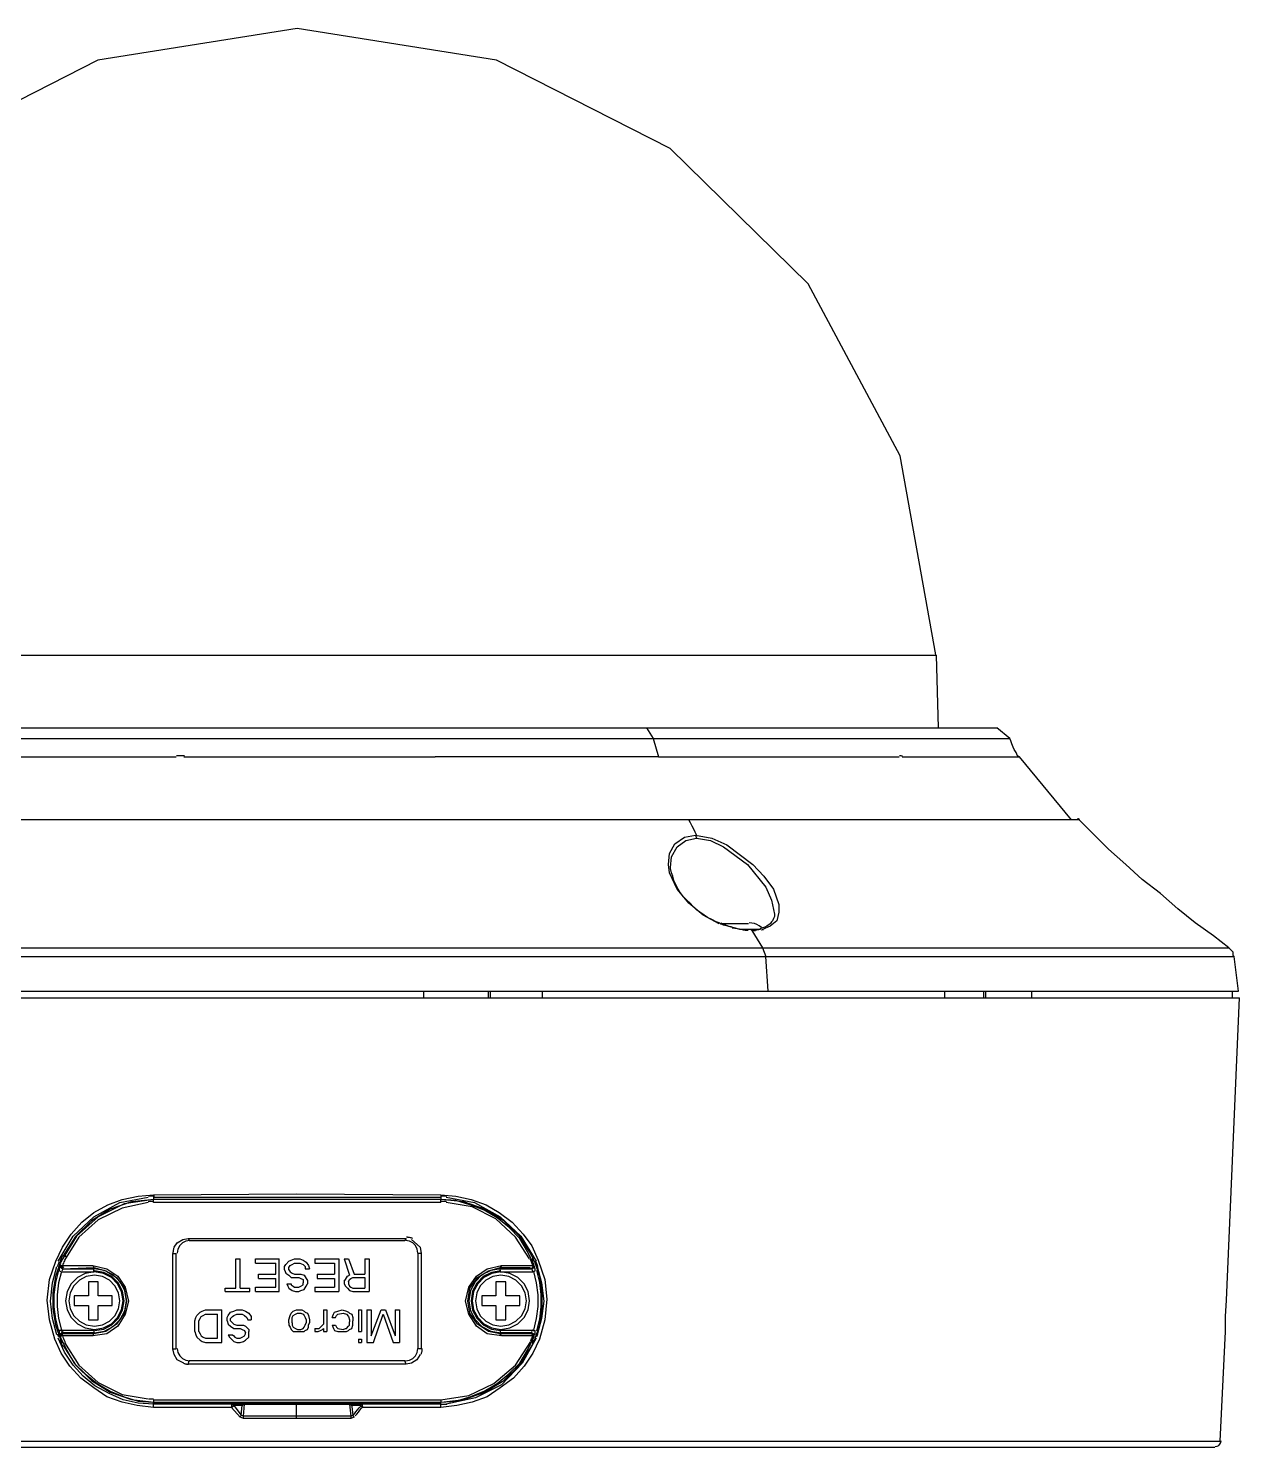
# Model space of a CAD drawing. Header units: millimetres. Extents: x -495897 to 1376592, y -28539 to 470976.
# Drawn here: x 527857 to 534007, y 195361 to 202565 of the extents above; entities that cross this region are included whole.
import ezdxf

# ---------------------------------------------------------------- set-up
doc = ezdxf.new("R2010")
doc.units = ezdxf.units.MM

msp = doc.modelspace()

# ---------------------------------------------------------------- linework, layer by layer
at = {"color": 0}
for p, q in [((525977.319, 199383.645), (532465.749, 199383.645)), ((532465.749, 199383.645), (532476.799, 199014.965)), ((525669.089, 199014.965), (532773.849, 199014.965)), ((530996.359, 199014.965), (531029.379, 198959.975)), ((532840.019, 198959.975), (532773.849, 199014.965)), ((526087.429, 198959.975), (531029.379, 198959.975)), ((526979.099, 198959.975), (528707.059, 198959.975)), ((528707.059, 198959.975), (529912.159, 198959.975)), ((529912.159, 198959.975), (532438.319, 198959.975)), ((531029.379, 198959.975), (531260.649, 198959.975)), ((531029.379, 198959.975), (531056.939, 198866.375)), ((531260.389, 198959.975), (532196.129, 198959.975)), ((532196.129, 198959.975), (532212.639, 198959.975)), ((532212.639, 198959.975), (532840.019, 198959.975)), ((532438.319, 198959.975), (532581.319, 198959.975)), ((532581.319, 198959.975), (532840.019, 198959.975)), ((532845.479, 198949.055), (532840.019, 198959.975)), ((532851.069, 198932.415), (532845.479, 198949.055)), ((532856.399, 198915.905), (532851.069, 198932.415)), ((532861.989, 198904.985), (532856.399, 198915.905)), ((532873.039, 198888.475), (532861.989, 198904.985)), ((527292.529, 198866.375), (528607.999, 198866.375)), ((528679.499, 198866.375), (528712.519, 198866.375)), ((528712.519, 198866.375), (529350.949, 198866.375)), ((529350.949, 198866.375), (529383.839, 198866.375)), ((529383.839, 198866.375), (529840.659, 198866.375)), ((529840.659, 198866.375), (529923.339, 198866.375)), ((531056.939, 198866.375), (529923.339, 198866.375)), ((531056.939, 198866.375), (529928.669, 198866.375)), ((531056.939, 198866.375), (531277.159, 198866.375)), ((531277.159, 198866.375), (531970.449, 198866.375)), ((531970.449, 198866.375), (531981.499, 198866.375)), ((531981.499, 198866.375), (531992.419, 198866.375)), ((531992.419, 198866.375), (532278.679, 198866.375)), ((532306.109, 198866.375), (532630.849, 198866.375)), ((532630.849, 198866.375), (532851.069, 198866.375)), ((532851.069, 198866.375), (532856.399, 198866.375)), ((532851.069, 198866.375), (532851.069, 198866.375)), ((532856.399, 198866.375), (532889.549, 198866.375)), ((532878.499, 198871.835), (532873.039, 198888.475)), ((532889.549, 198866.375), (532878.499, 198871.835)), ((532889.549, 198866.375), (532889.549, 198866.375)), ((533153.709, 198547.225), (532889.549, 198866.375)), ((533181.269, 198547.225), (525261.929, 198547.225)), ((533192.189, 198547.225), (525289.359, 198547.225)), ((531205.399, 198547.225), (531200.069, 198547.225)), ((533258.229, 198481.055), (533192.189, 198547.225)), ((531189.019, 198459.085), (531244.139, 198470.135)), ((531244.139, 198470.135), (531326.559, 198453.625)), ((531244.139, 198470.135), (531249.469, 198453.625)), ((533340.909, 198398.635), (533258.229, 198481.055)), ((531111.929, 198376.665), (531139.489, 198426.065)), ((531122.849, 198360.025), (531150.409, 198409.555)), ((531139.489, 198426.065), (531189.019, 198459.085)), ((531150.409, 198409.555), (531194.479, 198442.575)), ((531194.479, 198442.575), (531249.469, 198453.625)), ((531249.469, 198453.625), (531321.229, 198442.575)), ((531321.229, 198442.575), (531387.139, 198409.555)), ((531326.559, 198453.625), (531403.649, 198420.475)), ((531387.139, 198409.555), (531508.169, 198321.415)), ((531403.649, 198420.475), (531535.599, 198321.415)), ((533428.789, 198321.415), (533340.909, 198398.635)), ((531106.599, 198321.415), (531111.929, 198376.665)), ((531117.519, 198305.035), (531122.849, 198360.025)), ((531111.929, 198277.605), (531106.599, 198321.415)), ((531150.409, 198194.925), (531111.929, 198277.605)), ((531117.519, 198299.575), (531117.519, 198305.035)), ((531117.519, 198305.035), (531117.519, 198305.035)), ((531122.849, 198277.605), (531117.519, 198299.575)), ((531128.439, 198261.095), (531122.849, 198277.605)), ((531134.029, 198238.995), (531128.439, 198261.095)), ((531508.169, 198321.415), (531601.769, 198205.975)), ((531535.599, 198321.415), (531590.849, 198261.095)), ((531590.849, 198261.095), (531640.249, 198194.925)), ((533511.339, 198244.455), (533428.789, 198321.415)), ((531144.949, 198217.025), (531134.029, 198238.995)), ((531155.999, 198194.925), (531144.949, 198217.025)), ((531210.989, 198123.555), (531150.409, 198194.925)), ((531166.919, 198178.545), (531155.999, 198194.925)), ((531601.769, 198205.975), (531629.329, 198139.935)), ((531640.249, 198194.925), (531667.809, 198117.965)), ((533604.939, 198172.955), (533511.339, 198244.455)), ((531183.559, 198156.445), (531166.919, 198178.545)), ((531200.069, 198139.935), (531183.559, 198156.445)), ((531216.579, 198123.555), (531200.069, 198139.935)), ((531282.489, 198062.975), (531210.989, 198123.555)), ((531233.089, 198106.915), (531216.579, 198123.555)), ((531629.329, 198139.935), (531645.839, 198068.305)), ((531667.809, 198117.965), (531667.809, 198079.485)), ((533693.079, 198095.865), (533604.939, 198172.955)), ((531249.469, 198090.405), (531233.089, 198106.915)), ((531265.979, 198079.485), (531249.469, 198090.405)), ((531288.079, 198062.975), (531265.979, 198079.485)), ((531365.039, 198018.905), (531282.489, 198062.975)), ((531304.459, 198051.795), (531288.079, 198062.975)), ((531326.559, 198040.875), (531304.459, 198051.795)), ((531348.529, 198029.825), (531326.559, 198040.875)), ((531640.249, 198046.335), (531634.789, 198035.415)), ((531645.839, 198057.385), (531640.249, 198046.335)), ((531645.839, 198068.305), (531645.839, 198068.305)), ((531645.839, 198068.305), (531645.839, 198057.385)), ((531667.809, 198079.485), (531656.889, 198035.415)), ((533780.959, 198024.495), (533693.079, 198095.865)), ((531365.039, 198024.495), (531348.529, 198029.825)), ((531387.139, 198013.315), (531365.039, 198024.495)), ((531513.759, 198018.905), (531376.219, 198018.905)), ((531513.759, 198018.905), (531376.219, 198018.905)), ((531409.109, 198007.725), (531387.139, 198013.315)), ((531425.619, 198002.395), (531409.109, 198007.725)), ((531447.589, 197996.805), (531425.619, 198002.395)), ((531480.609, 197991.345), (531431.209, 197996.805)), ((531469.689, 197991.345), (531447.589, 197996.805)), ((531486.199, 197991.345), (531469.689, 197991.345)), ((531524.679, 197991.345), (531486.199, 197991.345)), ((531568.749, 197991.345), (531524.679, 197991.345)), ((531524.679, 197991.345), (531524.679, 197991.345)), ((531530.269, 197985.885), (531524.679, 197991.345)), ((531530.269, 197985.885), (531585.259, 197897.745)), ((531574.339, 197991.345), (531546.779, 197985.885)), ((531579.669, 197996.805), (531568.749, 197991.345)), ((531596.309, 198002.395), (531579.669, 197996.805)), ((531623.739, 198007.725), (531585.259, 197991.345)), ((531607.229, 198007.725), (531596.309, 198002.395)), ((531612.819, 198013.315), (531607.229, 198007.725)), ((531623.739, 198018.905), (531612.819, 198013.315)), ((531656.889, 198035.415), (531623.739, 198007.725)), ((531629.329, 198029.825), (531623.739, 198018.905)), ((531634.789, 198035.415), (531629.329, 198029.825)), ((533874.559, 197958.325), (533780.959, 198024.495)), ((524491.419, 197897.745), (533951.779, 197897.745)), ((531585.259, 197897.745), (531601.769, 197853.675)), ((533951.779, 197897.745), (533874.689, 197958.325)), ((533957.109, 197892.285), (533951.779, 197897.745)), ((525102.289, 197853.675), (533979.209, 197853.675)), ((531612.819, 197677.655), (531601.769, 197853.675)), ((533962.699, 197886.825), (533957.109, 197892.285)), ((533968.159, 197881.365), (533962.699, 197886.825)), ((533973.749, 197875.775), (533968.159, 197881.365)), ((533973.749, 197859.265), (533973.749, 197875.775)), ((533979.209, 197853.675), (533973.749, 197859.265)), ((534001.179, 197677.655), (533979.209, 197853.675)), ((524442.019, 197677.655), (534001.179, 197677.655)), ((529862.759, 197677.655), (529862.759, 197644.635)), ((530192.959, 197644.635), (530192.959, 197677.655)), ((530203.879, 197644.635), (530203.879, 197677.655)), ((530468.039, 197644.635), (530468.039, 197677.655)), ((532509.819, 197644.635), (532509.819, 197677.655)), ((532707.939, 197644.635), (532707.939, 197677.655)), ((532718.859, 197644.635), (532718.859, 197677.655)), ((532950.129, 197677.655), (532950.129, 197644.635)), ((533968.159, 197677.655), (533968.159, 197644.635)), ((524436.429, 197644.635), (534006.769, 197644.635)), ((533940.599, 196109.205), (534006.769, 197644.635)), ((528189.659, 196532.875), (528321.739, 196604.505)), ((528343.839, 196599.045), (528211.759, 196532.875)), ((528261.159, 196593.455), (528332.789, 196621.015)), ((528321.739, 196604.505), (528464.869, 196631.935)), ((528332.789, 196621.015), (528415.209, 196637.525)), ((528464.869, 196604.505), (528332.789, 196576.945)), ((528492.429, 196621.015), (528343.839, 196599.045)), ((528415.209, 196637.525), (528492.429, 196643.115)), ((528492.429, 196643.115), (529218.739, 196648.575)), ((528492.429, 196643.115), (528492.429, 196631.935)), ((528492.429, 196631.935), (528492.429, 196621.015)), ((528492.429, 196631.935), (529950.769, 196631.935)), ((529950.769, 196621.015), (528492.429, 196621.015)), ((529950.769, 196621.015), (528492.429, 196621.015)), ((528492.429, 196604.505), (528492.429, 196621.015)), ((529950.769, 196604.505), (528492.429, 196604.505)), ((529218.739, 196648.575), (529950.769, 196643.115)), ((529950.769, 196643.115), (530027.729, 196637.525)), ((529950.769, 196643.115), (529950.769, 196631.935)), ((529950.769, 196631.935), (529950.769, 196621.015)), ((530027.729, 196615.425), (529950.769, 196621.015)), ((529950.769, 196604.505), (529950.769, 196621.015)), ((529978.329, 196631.935), (530121.459, 196604.505)), ((530110.279, 196582.535), (529978.329, 196604.505)), ((530027.729, 196637.525), (530104.819, 196621.015)), ((530099.359, 196593.455), (530027.729, 196615.425)), ((530104.819, 196621.015), (530181.779, 196593.455)), ((530121.459, 196604.505), (530253.409, 196532.875)), ((528085.139, 196433.815), (528189.659, 196532.875)), ((528211.759, 196532.875), (528101.649, 196433.815)), ((528129.209, 196505.445), (528189.659, 196554.975)), ((528189.659, 196554.975), (528261.159, 196593.455)), ((528332.789, 196576.945), (528211.759, 196516.365)), ((530170.859, 196566.025), (530099.359, 196593.455)), ((530231.439, 196521.955), (530110.279, 196582.535)), ((530237.029, 196527.545), (530170.859, 196566.025)), ((530181.779, 196593.455), (530247.949, 196554.975)), ((530297.479, 196477.885), (530237.029, 196527.545)), ((530247.949, 196554.975), (530313.989, 196505.445)), ((530253.409, 196532.875), (530358.059, 196433.815)), ((528074.219, 196444.865), (528129.209, 196505.445)), ((528211.759, 196516.365), (528112.699, 196428.485)), ((530330.499, 196428.485), (530231.439, 196521.955)), ((530352.599, 196422.895), (530297.479, 196477.885)), ((530313.989, 196505.445), (530368.979, 196444.865)), ((528008.049, 196307.325), (528085.139, 196433.815)), ((528101.649, 196433.815), (528024.559, 196307.325)), ((528030.149, 196378.825), (528074.219, 196444.865)), ((528112.699, 196428.485), (528041.069, 196312.915)), ((528596.949, 196378.825), (528613.459, 196400.795)), ((528613.459, 196400.795), (528641.019, 196417.305)), ((528641.019, 196417.305), (528668.449, 196422.895)), ((528668.449, 196422.895), (529774.619, 196422.895)), ((528668.449, 196422.895), (528673.909, 196411.975)), ((528673.909, 196411.975), (529769.029, 196411.975)), ((529774.619, 196422.895), (529769.029, 196411.975)), ((529802.179, 196417.305), (529846.249, 196378.825)), ((530401.999, 196318.245), (530330.499, 196428.485)), ((530391.079, 196356.725), (530352.599, 196422.895)), ((530358.059, 196433.815), (530434.889, 196307.325)), ((530368.979, 196444.865), (530413.049, 196384.415)), ((530413.049, 196384.415), (530446.069, 196312.915)), ((527997.129, 196307.325), (528030.149, 196378.825)), ((528019.229, 196307.325), (528030.149, 196334.885)), ((528019.229, 196307.325), (528030.149, 196318.245)), ((528030.149, 196318.245), (528019.229, 196307.325)), ((528035.479, 196334.885), (528030.149, 196334.885)), ((528591.359, 195861.685), (528591.359, 196345.805)), ((528591.359, 196345.805), (528607.999, 196345.805)), ((528607.999, 195861.685), (528607.999, 196345.805)), ((528910.639, 196318.245), (528932.609, 196318.245)), ((528910.639, 196169.785), (528910.639, 196318.245)), ((528932.609, 196169.785), (528932.609, 196318.245)), ((529009.699, 196318.245), (529130.729, 196318.245)), ((529009.699, 196296.275), (529009.699, 196318.245)), ((529130.729, 196153.275), (529130.729, 196318.245)), ((529180.389, 196307.325), (529191.309, 196312.915)), ((529191.309, 196312.915), (529207.819, 196318.245)), ((529207.819, 196318.245), (529235.379, 196318.245)), ((529235.379, 196318.245), (529251.889, 196312.915)), ((529251.889, 196312.915), (529268.399, 196301.735)), ((529312.469, 196318.245), (529433.499, 196318.245)), ((529312.469, 196318.245), (529312.469, 196296.275)), ((529433.499, 196318.245), (529433.499, 196153.275)), ((529460.929, 196318.245), (529483.029, 196318.245)), ((529460.929, 196318.245), (529488.489, 196235.825)), ((529483.029, 196318.245), (529510.589, 196241.285)), ((529565.579, 196318.245), (529587.549, 196318.245)), ((529565.579, 196318.245), (529565.579, 196241.285)), ((529587.549, 196318.245), (529587.549, 196153.275)), ((529835.199, 196345.805), (529835.199, 195861.685)), ((529851.709, 196345.805), (529835.199, 196345.805)), ((529846.249, 196378.825), (529851.709, 196345.805)), ((529851.709, 196345.805), (529851.709, 195861.685)), ((530423.969, 196290.815), (530391.079, 196356.725)), ((530413.049, 196334.885), (530407.589, 196334.885)), ((530413.049, 196334.885), (530423.969, 196307.325)), ((530413.049, 196318.245), (530423.969, 196307.325)), ((530423.969, 196307.325), (530413.049, 196318.245)), ((530446.069, 196312.915), (530478.959, 196213.855)), ((527963.979, 196213.855), (527997.129, 196307.325)), ((527980.489, 196197.345), (528002.459, 196279.765)), ((528019.229, 196279.765), (528013.639, 196274.435)), ((528013.639, 196274.435), (528013.639, 196257.665)), ((528024.559, 196252.335), (528013.639, 196257.665)), ((528019.229, 196307.325), (528019.229, 196307.325)), ((528019.229, 196279.765), (528019.229, 196290.815)), ((528024.559, 196285.355), (528019.229, 196290.815)), ((528019.229, 196290.815), (528019.229, 196290.815)), ((528019.229, 196279.765), (528019.229, 196274.435)), ((528019.229, 196279.765), (528030.149, 196268.845)), ((528030.149, 196268.845), (528019.229, 196274.435)), ((528024.559, 196285.355), (528184.199, 196285.355)), ((528024.559, 196285.355), (528030.149, 196274.435)), ((528024.559, 196252.335), (528189.659, 196252.335)), ((528030.149, 196268.845), (528189.659, 196274.435)), ((528030.149, 196274.435), (528030.149, 196274.435)), ((528030.149, 196274.435), (528030.149, 196268.845)), ((528030.149, 196268.845), (528030.149, 196268.845)), ((528030.149, 196268.845), (528189.659, 196268.845)), ((528030.149, 196268.845), (528030.149, 196263.255)), ((528184.199, 196285.355), (528255.699, 196268.845)), ((528184.199, 196285.355), (528189.659, 196274.435)), ((528189.659, 196252.335), (528189.659, 196274.435)), ((528189.659, 196274.435), (528250.239, 196257.665)), ((528250.239, 196257.665), (528305.229, 196224.775)), ((528255.699, 196268.845), (528310.689, 196230.365)), ((529009.699, 196296.275), (529114.349, 196296.275)), ((529026.209, 196241.285), (529114.349, 196241.285)), ((529026.209, 196219.185), (529026.209, 196241.285)), ((529114.349, 196241.285), (529114.349, 196296.275)), ((529158.289, 196279.765), (529163.749, 196290.815)), ((529158.289, 196263.255), (529158.289, 196279.765)), ((529158.289, 196263.255), (529163.749, 196246.745)), ((529163.749, 196290.815), (529180.389, 196307.325)), ((529163.749, 196246.745), (529180.389, 196235.825)), ((529180.389, 196274.435), (529185.719, 196285.355)), ((529180.389, 196263.255), (529180.389, 196274.435)), ((529180.389, 196263.255), (529185.719, 196252.335)), ((529180.389, 196235.825), (529191.309, 196224.775)), ((529185.719, 196285.355), (529196.899, 196290.815)), ((529185.719, 196252.335), (529196.899, 196246.745)), ((529196.639, 196290.815), (529207.819, 196296.275)), ((529196.639, 196246.745), (529207.819, 196241.285)), ((529207.819, 196296.275), (529235.379, 196296.275)), ((529207.819, 196241.285), (529229.789, 196241.285)), ((529229.789, 196241.285), (529240.709, 196241.285)), ((529235.379, 196296.275), (529251.889, 196290.815)), ((529240.709, 196241.285), (529257.479, 196235.825)), ((529251.889, 196290.815), (529262.809, 196279.765)), ((529257.479, 196235.825), (529268.399, 196219.185)), ((529262.809, 196279.765), (529262.809, 196268.845)), ((529262.809, 196268.845), (529284.779, 196268.845)), ((529268.399, 196301.735), (529279.319, 196285.355)), ((529279.319, 196285.355), (529284.779, 196268.845)), ((529312.469, 196296.275), (529411.529, 196296.275)), ((529323.389, 196241.285), (529411.529, 196241.285)), ((529323.389, 196241.285), (529323.389, 196219.185)), ((529411.529, 196296.275), (529411.529, 196241.285)), ((529477.439, 196230.365), (529488.489, 196235.825)), ((529510.589, 196241.285), (529565.579, 196241.285)), ((530132.379, 196230.365), (530187.369, 196268.845)), ((530137.969, 196224.775), (530192.959, 196257.665)), ((530187.369, 196268.845), (530258.999, 196285.355)), ((530192.959, 196257.665), (530253.409, 196274.435)), ((530258.999, 196285.355), (530253.409, 196274.435)), ((530253.409, 196252.335), (530253.409, 196274.435)), ((530253.409, 196274.435), (530401.999, 196274.435)), ((530253.409, 196268.845), (530413.049, 196268.845)), ((530253.409, 196252.335), (530418.639, 196252.335)), ((530258.999, 196285.355), (530418.639, 196285.355)), ((530401.999, 196274.435), (530413.049, 196268.845)), ((530413.049, 196268.845), (530423.969, 196279.765)), ((530413.049, 196268.845), (530418.639, 196279.765)), ((530413.049, 196268.845), (530423.969, 196274.435)), ((530413.049, 196268.845), (530413.049, 196268.845)), ((530413.049, 196268.845), (530413.049, 196268.845)), ((530418.639, 196257.665), (530413.049, 196268.845)), ((530418.639, 196285.355), (530423.969, 196290.815)), ((530418.639, 196252.335), (530429.559, 196257.665)), ((530423.969, 196307.325), (530423.969, 196307.325)), ((530423.969, 196279.765), (530423.969, 196290.815)), ((530423.969, 196290.815), (530423.969, 196290.815)), ((530423.969, 196279.765), (530423.969, 196279.765)), ((530429.559, 196268.845), (530423.969, 196279.765)), ((530423.969, 196274.435), (530423.969, 196279.765)), ((530429.559, 196263.255), (530429.559, 196268.845)), ((530429.559, 196257.665), (530429.559, 196263.255)), ((530429.559, 196257.665), (530429.559, 196257.665)), ((530440.479, 196279.765), (530462.579, 196197.345)), ((527953.059, 196109.205), (527963.979, 196213.855)), ((527969.569, 196103.615), (527980.489, 196197.345)), ((528211.759, 196202.675), (528162.099, 196202.675)), ((528162.099, 196202.675), (528162.099, 196131.175)), ((528211.759, 196131.175), (528211.759, 196202.675)), ((528305.229, 196224.775), (528343.839, 196169.785)), ((528310.689, 196230.365), (528349.299, 196175.245)), ((528343.839, 196169.785), (528354.889, 196103.615)), ((528349.299, 196175.245), (528365.809, 196103.615)), ((528855.649, 196169.785), (528910.639, 196169.785)), ((528855.649, 196153.275), (528855.649, 196169.785)), ((528932.609, 196169.785), (528982.269, 196169.785)), ((528982.269, 196153.275), (528982.269, 196169.785)), ((529009.699, 196175.245), (529114.349, 196175.245)), ((529009.699, 196153.275), (529009.699, 196175.245)), ((529026.209, 196219.185), (529114.349, 196219.185)), ((529114.349, 196175.245), (529114.349, 196219.185)), ((529169.339, 196191.755), (529191.309, 196191.755)), ((529169.339, 196191.755), (529174.799, 196180.705)), ((529174.799, 196180.705), (529180.389, 196169.785)), ((529180.389, 196169.785), (529196.639, 196158.605)), ((529191.309, 196224.775), (529207.819, 196224.775)), ((529191.309, 196191.755), (529191.309, 196186.295)), ((529191.309, 196186.295), (529202.229, 196180.705)), ((529202.229, 196180.705), (529207.819, 196175.245)), ((529207.819, 196224.775), (529229.789, 196224.775)), ((529207.819, 196175.245), (529229.789, 196175.245)), ((529229.789, 196224.775), (529240.709, 196219.185)), ((529229.789, 196175.245), (529240.709, 196180.705)), ((529240.709, 196219.185), (529251.889, 196213.855)), ((529240.709, 196180.705), (529251.889, 196186.295)), ((529240.709, 196158.605), (529257.479, 196164.195)), ((529251.889, 196213.855), (529251.889, 196202.675)), ((529251.889, 196202.675), (529251.889, 196197.345)), ((529251.889, 196186.295), (529251.889, 196197.345)), ((529257.479, 196164.195), (529268.399, 196180.705)), ((529268.399, 196219.185), (529273.859, 196208.265)), ((529268.399, 196180.705), (529273.859, 196191.755)), ((529273.859, 196208.265), (529273.859, 196191.755)), ((529312.469, 196175.245), (529411.529, 196175.245)), ((529312.469, 196175.245), (529312.469, 196153.275)), ((529323.389, 196219.185), (529411.529, 196219.185)), ((529411.529, 196219.185), (529411.529, 196175.245)), ((529460.929, 196208.265), (529466.519, 196213.855)), ((529460.929, 196208.265), (529460.929, 196191.755)), ((529460.929, 196191.755), (529466.519, 196180.705)), ((529466.519, 196213.855), (529477.439, 196230.365)), ((529466.519, 196180.705), (529477.439, 196169.785)), ((529477.439, 196169.785), (529488.489, 196158.605)), ((529483.029, 196202.675), (529488.489, 196213.855)), ((529483.029, 196202.675), (529483.029, 196191.755)), ((529483.029, 196191.755), (529488.489, 196180.705)), ((529488.489, 196213.855), (529493.949, 196219.185)), ((529488.489, 196180.705), (529493.949, 196175.245)), ((529493.949, 196219.185), (529504.999, 196224.775)), ((529493.949, 196175.245), (529504.999, 196169.785)), ((529504.999, 196224.775), (529565.579, 196224.775)), ((529504.999, 196169.785), (529565.579, 196169.785)), ((529565.579, 196224.775), (529565.579, 196169.785)), ((530077.389, 196103.615), (530093.899, 196175.245)), ((530088.309, 196103.615), (530099.359, 196169.785)), ((530093.899, 196175.245), (530132.379, 196230.365)), ((530099.359, 196169.785), (530137.969, 196224.775)), ((530281.099, 196202.675), (530231.439, 196202.675)), ((530231.439, 196202.675), (530231.439, 196131.175)), ((530281.099, 196131.175), (530281.099, 196202.675)), ((530462.579, 196197.345), (530473.629, 196103.615)), ((530478.959, 196213.855), (530490.139, 196114.795)), ((527963.979, 196010.145), (527953.059, 196109.205)), ((527980.489, 196015.735), (527969.569, 196103.615)), ((528162.099, 196131.175), (528090.599, 196131.175)), ((528090.599, 196131.175), (528090.599, 196081.645)), ((528283.259, 196131.175), (528211.759, 196131.175)), ((528283.259, 196081.645), (528283.259, 196131.175)), ((528354.889, 196103.615), (528343.839, 196043.165)), ((528365.809, 196103.615), (528349.299, 196037.705)), ((528855.649, 196153.275), (528982.269, 196153.275)), ((529009.699, 196153.275), (529130.729, 196153.275)), ((529196.639, 196158.605), (529213.409, 196153.275)), ((529213.409, 196153.275), (529229.789, 196153.275)), ((529229.789, 196153.275), (529240.709, 196158.605)), ((529312.469, 196153.275), (529433.499, 196153.275)), ((529488.489, 196158.605), (529504.999, 196153.275)), ((529504.999, 196153.275), (529587.549, 196153.275)), ((530093.899, 196037.705), (530077.389, 196103.615)), ((530099.359, 196043.165), (530088.309, 196103.615)), ((530159.809, 196131.175), (530159.809, 196081.645)), ((530231.439, 196131.175), (530159.939, 196131.175)), ((530352.599, 196131.175), (530281.099, 196131.175)), ((530352.599, 196081.645), (530352.599, 196131.175)), ((530473.629, 196103.615), (530462.579, 196015.735)), ((530490.139, 196114.795), (530478.959, 196010.145)), ((533935.269, 196026.655), (533940.599, 196109.205)), ((533940.599, 196109.205), (533940.599, 196109.205)), ((528090.599, 196081.645), (528162.099, 196081.645)), ((528162.099, 196081.645), (528162.099, 196010.145)), ((528211.759, 196081.645), (528283.259, 196081.645)), ((528211.759, 196010.145), (528211.759, 196081.645)), ((528343.839, 196043.165), (528305.229, 195988.045)), ((528349.299, 196037.705), (528310.689, 195977.125)), ((528701.599, 196004.555), (528707.059, 196021.065)), ((528707.059, 196021.065), (528712.519, 196032.115)), ((528712.519, 196032.115), (528728.899, 196048.625)), ((528728.899, 196048.625), (528740.079, 196054.215)), ((528728.899, 196015.735), (528734.489, 196026.655)), ((528734.489, 196026.655), (528745.539, 196032.115)), ((528740.079, 196054.215), (528756.589, 196059.805)), ((528745.539, 196032.115), (528756.589, 196037.705)), ((528756.589, 196059.805), (528839.139, 196059.805)), ((528756.589, 196037.705), (528817.039, 196037.705)), ((528817.039, 195916.675), (528817.039, 196037.705)), ((528839.139, 195894.575), (528839.139, 196059.805)), ((528866.569, 196021.065), (528872.029, 196032.115)), ((528866.569, 196004.555), (528866.569, 196021.065)), ((528872.029, 196032.115), (528883.209, 196048.625)), ((528883.209, 196048.625), (528899.719, 196054.215)), ((528883.209, 196015.735), (528894.129, 196026.655)), ((528894.129, 196026.655), (528899.719, 196032.115)), ((528899.719, 196054.215), (528916.099, 196059.805)), ((528899.719, 196032.115), (528916.099, 196037.705)), ((528916.099, 196059.805), (528943.529, 196059.805)), ((528916.099, 196037.705), (528943.529, 196037.705)), ((528943.529, 196059.805), (528960.169, 196054.215)), ((528943.529, 196037.705), (528954.709, 196032.115)), ((528954.709, 196032.115), (528965.629, 196021.065)), ((528960.169, 196054.215), (528976.679, 196043.165)), ((528965.629, 196021.065), (528971.089, 196010.145)), ((528976.679, 196043.165), (528987.599, 196026.655)), ((528987.599, 196026.655), (528987.599, 196010.145)), ((529180.389, 196010.145), (529185.719, 196032.115)), ((529185.719, 196032.115), (529191.309, 196043.165)), ((529191.309, 196043.165), (529196.639, 196048.625)), ((529196.639, 196048.625), (529202.229, 196054.215)), ((529196.639, 196021.065), (529202.229, 196032.115)), ((529196.639, 196010.145), (529196.639, 196021.065)), ((529202.229, 196054.215), (529218.739, 196059.805)), ((529202.229, 196032.115), (529213.409, 196037.705)), ((529213.409, 196037.705), (529224.329, 196043.165)), ((529218.739, 196059.805), (529246.299, 196059.805)), ((529224.329, 196043.165), (529240.709, 196043.165)), ((529240.709, 196043.165), (529251.889, 196037.705)), ((529246.299, 196059.805), (529257.479, 196054.215)), ((529251.889, 196037.705), (529257.479, 196032.115)), ((529257.479, 196054.215), (529262.809, 196048.625)), ((529257.479, 196032.115), (529262.809, 196021.065)), ((529262.809, 196048.625), (529273.859, 196043.165)), ((529262.809, 196021.065), (529268.399, 196010.145)), ((529273.859, 196043.165), (529279.319, 196032.115)), ((529279.319, 196032.115), (529284.779, 196010.145)), ((529356.279, 196059.805), (529372.919, 196059.805)), ((529356.279, 196059.805), (529356.279, 195988.045)), ((529372.919, 196059.805), (529372.919, 195949.565)), ((529400.349, 196021.065), (529405.939, 196037.705)), ((529400.349, 196021.065), (529416.859, 196021.065)), ((529405.939, 196037.705), (529411.529, 196048.625)), ((529411.529, 196048.625), (529427.909, 196054.215)), ((529416.859, 196021.065), (529422.449, 196032.115)), ((529422.449, 196032.115), (529427.909, 196037.705)), ((529427.909, 196054.215), (529450.009, 196059.805)), ((529427.909, 196037.705), (529455.599, 196043.165)), ((529450.009, 196059.805), (529471.849, 196054.215)), ((529455.599, 196043.165), (529471.849, 196037.705)), ((529471.849, 196054.215), (529483.029, 196048.625)), ((529471.849, 196037.705), (529483.029, 196026.655)), ((529483.029, 196048.625), (529488.489, 196043.165)), ((529483.029, 196026.655), (529488.489, 196010.145)), ((529488.489, 196043.165), (529499.409, 196037.705)), ((529499.409, 196037.705), (529504.999, 196021.065)), ((529504.999, 196021.065), (529504.999, 196004.555)), ((529532.559, 196059.805), (529549.069, 196059.805)), ((529532.559, 196059.805), (529532.559, 195949.565)), ((529549.069, 196059.805), (529549.069, 195949.565)), ((529576.499, 196059.805), (529598.469, 196059.805)), ((529576.499, 196059.805), (529576.499, 195894.575)), ((529598.469, 196059.805), (529598.469, 195927.595)), ((529598.469, 195927.595), (529648.129, 196059.805)), ((529609.389, 195894.575), (529659.049, 196037.705)), ((529648.129, 196059.805), (529670.229, 196059.805)), ((529659.049, 196037.705), (529708.709, 195894.575)), ((529670.229, 196059.805), (529719.629, 195927.595)), ((529719.629, 196059.805), (529741.599, 196059.805)), ((529719.629, 196059.805), (529719.629, 195927.595)), ((529741.599, 196059.805), (529741.599, 195894.575)), ((530132.379, 195977.125), (530093.899, 196037.705)), ((530137.969, 195988.045), (530099.359, 196043.165)), ((530159.809, 196081.645), (530231.439, 196081.645)), ((530231.439, 196081.645), (530231.439, 196010.145)), ((530281.099, 196081.645), (530352.599, 196081.645)), ((530281.099, 196010.145), (530281.099, 196081.645)), ((533935.269, 195949.565), (533935.269, 196026.655)), ((527991.539, 195911.085), (527963.979, 196010.145)), ((528002.459, 195933.055), (527980.489, 196015.735)), ((528013.639, 195955.155), (528013.639, 195943.975)), ((528024.559, 195955.155), (528013.639, 195955.155)), ((528189.659, 195955.155), (528024.559, 195955.155)), ((528024.559, 195949.565), (528030.149, 195943.975)), ((528162.099, 196010.145), (528211.759, 196010.145)), ((528189.659, 195955.155), (528189.659, 195938.645)), ((528250.239, 195949.565), (528189.659, 195938.645)), ((528305.229, 195988.045), (528250.239, 195949.565)), ((528310.689, 195977.125), (528255.699, 195938.645)), ((528701.599, 195949.565), (528701.599, 196004.555)), ((528701.599, 195949.565), (528707.059, 195933.055)), ((528723.569, 196004.555), (528728.899, 196015.735)), ((528723.569, 195949.565), (528723.569, 196004.555)), ((528723.569, 195949.565), (528728.899, 195938.645)), ((528866.569, 196004.555), (528872.029, 195988.045)), ((528872.029, 195988.045), (528883.209, 195977.125)), ((528883.209, 196004.555), (528883.209, 196015.735)), ((528883.209, 196004.555), (528894.129, 195993.635)), ((528883.209, 195977.125), (528899.719, 195966.075)), ((528894.129, 195993.635), (528899.719, 195988.045)), ((528899.719, 195988.045), (528916.099, 195982.585)), ((528899.719, 195966.075), (528916.099, 195966.075)), ((528916.099, 195982.585), (528932.609, 195982.585)), ((528916.099, 195966.075), (528932.609, 195966.075)), ((528932.609, 195982.585), (528949.119, 195982.585)), ((528932.609, 195966.075), (528943.529, 195960.745)), ((528943.529, 195960.745), (528954.709, 195955.155)), ((528949.119, 195982.585), (528960.169, 195977.125)), ((528954.709, 195955.155), (528960.169, 195943.975)), ((528960.169, 195977.125), (528976.679, 195960.745)), ((528971.089, 196010.145), (528987.599, 196010.145)), ((528976.679, 195960.745), (528976.679, 195949.565)), ((528976.679, 195933.055), (528976.679, 195949.565)), ((529180.389, 195993.635), (529180.389, 196010.145)), ((529180.389, 195993.635), (529180.389, 195982.585)), ((529180.389, 195982.585), (529185.719, 195971.665)), ((529185.719, 195971.665), (529191.309, 195960.745)), ((529191.309, 195960.745), (529196.639, 195955.155)), ((529196.639, 195993.635), (529196.639, 196010.145)), ((529196.639, 195993.635), (529196.639, 195982.585)), ((529196.639, 195982.585), (529202.229, 195971.665)), ((529196.639, 195955.155), (529202.229, 195949.565)), ((529202.229, 195971.665), (529213.409, 195966.075)), ((529202.229, 195949.565), (529218.739, 195949.565)), ((529213.409, 195966.075), (529224.329, 195960.745)), ((529218.739, 195949.565), (529246.299, 195949.565)), ((529224.329, 195960.745), (529240.709, 195960.745)), ((529240.709, 195960.745), (529251.889, 195966.075)), ((529246.299, 195949.565), (529257.479, 195949.565)), ((529251.889, 195966.075), (529257.479, 195971.665)), ((529257.479, 195971.665), (529262.809, 195982.585)), ((529257.479, 195949.565), (529262.809, 195955.155)), ((529262.809, 195982.585), (529268.399, 195993.635)), ((529262.809, 195955.155), (529273.859, 195960.745)), ((529268.399, 196010.145), (529268.399, 195993.635)), ((529273.859, 195960.745), (529279.319, 195971.665)), ((529279.319, 195982.585), (529284.779, 195993.635)), ((529279.319, 195971.665), (529279.319, 195982.585)), ((529284.779, 196010.145), (529284.779, 195993.635)), ((529312.469, 195966.075), (529334.309, 195966.075)), ((529312.469, 195966.075), (529312.469, 195949.565)), ((529312.469, 195949.565), (529328.849, 195949.565)), ((529328.849, 195949.565), (529339.899, 195955.155)), ((529334.309, 195966.075), (529345.359, 195977.125)), ((529339.899, 195955.155), (529350.949, 195960.745)), ((529345.359, 195977.125), (529356.279, 195988.045)), ((529350.949, 195960.745), (529356.279, 195966.075)), ((529356.279, 195966.075), (529356.279, 195949.565)), ((529356.279, 195949.565), (529372.919, 195949.565)), ((529400.349, 195982.585), (529416.859, 195982.585)), ((529400.349, 195982.585), (529405.939, 195966.075)), ((529405.939, 195966.075), (529411.529, 195955.155)), ((529411.529, 195955.155), (529427.909, 195949.565)), ((529416.859, 195982.585), (529422.449, 195971.665)), ((529422.449, 195971.665), (529427.909, 195966.075)), ((529427.909, 195966.075), (529455.599, 195960.745)), ((529427.909, 195949.565), (529450.009, 195949.565)), ((529450.009, 195949.565), (529471.849, 195949.565)), ((529455.599, 195960.745), (529466.519, 195966.075)), ((529466.519, 195966.075), (529471.849, 195966.075)), ((529471.849, 195966.075), (529483.029, 195977.125)), ((529471.849, 195949.565), (529483.029, 195955.155)), ((529483.029, 195977.125), (529488.489, 195982.585)), ((529483.029, 195955.155), (529488.489, 195960.745)), ((529488.489, 196010.145), (529488.489, 195999.225)), ((529488.489, 195982.585), (529488.489, 195999.225)), ((529488.489, 195960.745), (529499.409, 195966.075)), ((529499.409, 195966.075), (529504.999, 195982.585)), ((529504.999, 195982.585), (529504.999, 196004.555)), ((529532.559, 195949.565), (529549.069, 195949.565)), ((530187.369, 195938.645), (530132.379, 195977.125)), ((530192.959, 195949.565), (530137.969, 195988.045)), ((530253.409, 195938.645), (530192.959, 195949.565)), ((530231.439, 196010.145), (530281.099, 196010.145)), ((530418.639, 195955.155), (530253.409, 195955.155)), ((530253.409, 195955.155), (530253.409, 195938.645)), ((530413.049, 195943.975), (530413.049, 195949.565)), ((530418.639, 195955.155), (530429.559, 195955.155)), ((530429.559, 195938.645), (530429.559, 195955.155)), ((530462.579, 196015.735), (530440.479, 195933.055)), ((530478.959, 196010.145), (530451.659, 195911.085)), ((533907.709, 195393.685), (533935.269, 195949.565)), ((528024.559, 195839.585), (527991.539, 195911.085)), ((528041.069, 195844.915), (528008.049, 195916.675)), ((528013.639, 195943.975), (528019.229, 195933.055)), ((528030.149, 195943.975), (528019.229, 195938.645)), ((528019.229, 195938.645), (528019.229, 195933.055)), ((528030.149, 195938.645), (528019.229, 195933.055)), ((528019.229, 195933.055), (528019.229, 195933.055)), ((528019.229, 195933.055), (528019.229, 195922.135)), ((528024.559, 195927.595), (528019.229, 195922.135)), ((528019.229, 195922.135), (528052.119, 195856.095)), ((528019.229, 195922.135), (528019.229, 195922.135)), ((528019.229, 195905.495), (528019.229, 195905.495)), ((528030.149, 195894.575), (528019.229, 195905.495)), ((528019.229, 195905.495), (528030.149, 195894.575)), ((528030.149, 195878.065), (528019.229, 195905.495)), ((528030.149, 195938.645), (528024.559, 195927.595)), ((528184.199, 195927.595), (528024.559, 195927.595)), ((528030.149, 195943.975), (528030.149, 195943.975)), ((528189.659, 195943.975), (528030.149, 195943.975)), ((528030.149, 195938.645), (528030.149, 195938.645)), ((528041.069, 195938.645), (528030.149, 195938.645)), ((528030.149, 195878.065), (528035.479, 195878.065)), ((528189.659, 195938.645), (528041.069, 195938.645)), ((528041.069, 195894.575), (528112.699, 195779.005)), ((528255.699, 195938.645), (528184.199, 195927.595)), ((528184.199, 195927.595), (528189.659, 195938.645)), ((528707.059, 195933.055), (528712.519, 195922.135)), ((528712.519, 195922.135), (528728.899, 195905.495)), ((528728.899, 195938.645), (528734.489, 195927.595)), ((528728.899, 195905.495), (528740.079, 195900.165)), ((528734.489, 195927.595), (528745.539, 195922.135)), ((528740.079, 195900.165), (528756.589, 195894.575)), ((528745.539, 195922.135), (528756.589, 195916.675)), ((528756.589, 195916.675), (528817.039, 195916.675)), ((528756.589, 195894.575), (528839.139, 195894.575)), ((528872.029, 195933.055), (528894.129, 195933.055)), ((528872.029, 195933.055), (528877.619, 195922.135)), ((528877.619, 195922.135), (528888.539, 195911.085)), ((528888.539, 195911.085), (528899.719, 195900.165)), ((528894.129, 195933.055), (528899.719, 195927.595)), ((528899.719, 195927.595), (528905.179, 195922.135)), ((528899.719, 195900.165), (528916.099, 195894.575)), ((528905.179, 195922.135), (528916.099, 195916.675)), ((528916.099, 195916.675), (528932.609, 195916.675)), ((528916.099, 195894.575), (528932.609, 195894.575)), ((528932.609, 195916.675), (528943.529, 195922.135)), ((528932.609, 195894.575), (528949.119, 195900.165)), ((528943.529, 195922.135), (528954.709, 195927.595)), ((528949.119, 195900.165), (528960.169, 195905.495)), ((528954.709, 195927.595), (528960.169, 195938.645)), ((528960.169, 195938.645), (528960.169, 195943.975)), ((528960.169, 195905.495), (528976.679, 195922.135)), ((528976.679, 195922.135), (528976.679, 195933.055)), ((529532.559, 195911.085), (529549.069, 195911.085)), ((529532.559, 195911.085), (529532.559, 195894.575)), ((529532.559, 195894.575), (529549.069, 195894.575)), ((529549.069, 195911.085), (529549.069, 195894.575)), ((529576.499, 195894.575), (529609.649, 195894.575)), ((529708.709, 195894.575), (529741.599, 195894.575)), ((530258.999, 195927.595), (530187.369, 195938.645)), ((530413.049, 195943.975), (530253.409, 195943.975)), ((530413.049, 195938.645), (530253.409, 195938.645)), ((530258.999, 195927.595), (530253.409, 195938.645)), ((530418.639, 195927.595), (530258.999, 195927.595)), ((530330.499, 195779.005), (530407.589, 195900.165)), ((530434.889, 195916.675), (530363.519, 195789.925)), ((530391.079, 195856.095), (530423.969, 195922.135)), ((530407.589, 195878.065), (530413.049, 195878.065)), ((530413.049, 195943.975), (530413.049, 195943.975)), ((530413.049, 195943.975), (530423.969, 195938.645)), ((530413.049, 195938.645), (530423.969, 195933.055)), ((530418.639, 195927.595), (530413.049, 195938.645)), ((530413.049, 195938.645), (530413.049, 195938.645)), ((530423.969, 195905.495), (530413.049, 195878.065)), ((530423.969, 195905.495), (530413.049, 195894.575)), ((530413.049, 195894.575), (530423.969, 195905.495)), ((530418.639, 195927.595), (530423.969, 195922.135)), ((530451.659, 195911.085), (530418.639, 195839.585)), ((530423.969, 195933.055), (530423.969, 195938.645)), ((530423.969, 195933.055), (530429.559, 195938.645)), ((530423.969, 195933.055), (530423.969, 195922.135)), ((530423.969, 195922.135), (530423.969, 195922.135)), ((530423.969, 195905.495), (530423.969, 195905.495)), ((528068.629, 195773.545), (528024.559, 195839.585)), ((528085.139, 195779.005), (528041.069, 195844.915)), ((528052.119, 195856.095), (528090.599, 195789.925)), ((528596.949, 195833.995), (528591.359, 195861.685)), ((528591.359, 195861.685), (528607.999, 195861.685)), ((528613.459, 195806.435), (528596.949, 195833.995)), ((528646.349, 195789.925), (528613.459, 195806.435)), ((529829.609, 195806.435), (529802.179, 195789.925)), ((529846.249, 195833.995), (529829.609, 195806.435)), ((529851.709, 195861.685), (529835.199, 195861.685)), ((530352.599, 195789.925), (530391.079, 195856.095)), ((530418.639, 195839.585), (530374.569, 195773.545)), ((528123.619, 195712.965), (528068.629, 195773.545)), ((528134.669, 195724.015), (528085.139, 195779.005)), ((528090.599, 195789.925), (528145.589, 195734.935)), ((528112.699, 195779.005), (528211.759, 195690.865)), ((528145.589, 195734.935), (528206.169, 195685.535)), ((528668.449, 195784.595), (528673.909, 195801.105)), ((529774.619, 195784.595), (528668.449, 195784.595)), ((529769.029, 195801.105), (528673.909, 195801.105)), ((529774.619, 195784.595), (529769.029, 195801.105)), ((529802.179, 195789.925), (529774.619, 195784.595)), ((530220.519, 195685.535), (530330.499, 195779.005)), ((530237.029, 195685.535), (530297.349, 195734.935)), ((530363.519, 195789.925), (530258.999, 195679.945)), ((530297.349, 195734.935), (530352.599, 195789.925)), ((530374.569, 195773.545), (530319.449, 195712.965)), ((528189.659, 195663.435), (528123.619, 195712.965)), ((528195.249, 195674.355), (528134.669, 195724.015)), ((528255.699, 195619.365), (528189.659, 195663.435)), ((528266.749, 195635.875), (528195.249, 195674.355)), ((528206.169, 195685.535), (528272.339, 195647.055)), ((528211.759, 195690.865), (528332.789, 195630.415)), ((530093.899, 195624.955), (530220.519, 195685.535)), ((530258.999, 195679.945), (530126.789, 195613.905)), ((530170.859, 195647.055), (530237.029, 195685.535)), ((530253.409, 195663.435), (530187.369, 195619.365)), ((530319.449, 195712.965), (530253.409, 195663.435)), ((528332.789, 195591.805), (528255.699, 195619.365)), ((528338.249, 195602.985), (528266.749, 195635.875)), ((528272.339, 195647.055), (528343.839, 195619.365)), ((528332.789, 195630.415), (528464.869, 195608.315)), ((528409.879, 195575.295), (528332.789, 195591.805)), ((528415.209, 195586.475), (528338.249, 195602.985)), ((528343.839, 195619.365), (528415.209, 195597.395)), ((528415.209, 195597.395), (528492.429, 195591.805)), ((528492.429, 195602.985), (529950.769, 195602.985)), ((528492.429, 195602.985), (528492.429, 195591.805)), ((528492.429, 195580.885), (528492.429, 195591.805)), ((528492.429, 195591.805), (528960.169, 195591.805)), ((528960.169, 195591.805), (529483.029, 195591.805)), ((529483.029, 195591.805), (529950.769, 195591.805)), ((529950.769, 195602.985), (530093.899, 195624.955)), ((529950.769, 195602.985), (529950.769, 195591.805)), ((529950.769, 195591.805), (530027.729, 195597.395)), ((529950.769, 195580.885), (529950.769, 195591.805)), ((530126.789, 195613.905), (529978.329, 195580.885)), ((530027.729, 195597.395), (530099.359, 195619.365)), ((530110.279, 195591.805), (530033.319, 195575.295)), ((530099.359, 195619.365), (530170.859, 195647.055)), ((530187.369, 195619.365), (530110.279, 195591.805)), ((528492.429, 195564.375), (528409.879, 195575.295)), ((528492.429, 195580.885), (528415.209, 195586.475)), ((529950.769, 195586.475), (528492.429, 195586.475)), ((528938.199, 195580.885), (528492.429, 195580.885)), ((528492.429, 195564.375), (528492.429, 195580.885)), ((528888.539, 195564.375), (528492.429, 195564.375)), ((528899.719, 195575.295), (528888.539, 195580.885)), ((528888.539, 195580.885), (528888.539, 195564.375)), ((528888.539, 195564.375), (528899.719, 195575.295)), ((528888.539, 195564.375), (528932.609, 195514.845)), ((528899.719, 195575.295), (528938.199, 195525.895)), ((528932.609, 195575.295), (528899.719, 195575.295)), ((528943.529, 195575.295), (528932.609, 195575.295)), ((528938.199, 195525.895), (528932.609, 195514.845)), ((528938.199, 195580.885), (528954.709, 195580.885)), ((528938.199, 195580.885), (528943.529, 195575.295)), ((528938.199, 195525.895), (528943.529, 195575.295)), ((528949.119, 195520.305), (528938.199, 195525.895)), ((528943.529, 195575.295), (528954.709, 195580.885)), ((528949.119, 195520.305), (528954.709, 195580.885)), ((529218.739, 195520.305), (528949.119, 195520.305)), ((528949.119, 195509.385), (528949.119, 195520.305)), ((528954.709, 195580.885), (529488.489, 195580.885)), ((528954.709, 195580.885), (529488.489, 195580.885)), ((528954.709, 195580.885), (528954.709, 195580.885)), ((529218.739, 195509.385), (529218.739, 195580.885)), ((529493.949, 195520.305), (529218.739, 195520.305)), ((529488.489, 195580.885), (529493.949, 195520.305)), ((529488.489, 195580.885), (529504.999, 195580.885)), ((529488.489, 195580.885), (529499.409, 195575.295)), ((529488.489, 195580.885), (529488.489, 195580.885)), ((529504.999, 195525.895), (529493.949, 195520.305)), ((529493.949, 195520.305), (529493.949, 195509.385)), ((529499.409, 195575.295), (529504.999, 195580.885)), ((529515.919, 195575.295), (529499.409, 195575.295)), ((529499.409, 195575.295), (529499.409, 195569.835)), ((529499.409, 195569.835), (529504.999, 195525.895)), ((529950.769, 195580.885), (529504.999, 195580.885)), ((529510.589, 195514.845), (529504.999, 195525.895)), ((529543.479, 195575.295), (529515.919, 195575.295)), ((529554.399, 195580.885), (529543.479, 195575.295)), ((529543.479, 195575.295), (529554.399, 195564.375)), ((529554.399, 195564.375), (529554.399, 195580.885)), ((529950.769, 195564.375), (529554.399, 195564.375)), ((529950.769, 195564.375), (529950.769, 195580.885)), ((530033.319, 195575.295), (529950.769, 195564.375)), ((528949.119, 195509.385), (528932.609, 195514.845)), ((529218.739, 195509.385), (528949.119, 195509.385)), ((529493.949, 195509.385), (529218.739, 195509.385)), ((529510.589, 195514.845), (529493.949, 195509.385)), ((524535.489, 195393.685), (533907.709, 195393.685)), ((533880.149, 195360.795), (524562.919, 195360.795))]:
    msp.add_line(p, q, dxfattribs=at)
for points in [[(529221.339, 202564.745), (528209.159, 202403.545), (527326.719, 201954.005), (526626.019, 201267.215), (526159.189, 200393.875), (525977.969, 199385.075)], [(532465.229, 199385.335), (532283.749, 200394.265), (531816.789, 201267.475), (531116.089, 201954.265), (530233.649, 202403.545), (529221.339, 202564.745)], [(528627.369, 198871.835), (528623.859, 198871.835), (528620.479, 198871.965), (528616.969, 198871.835), (528613.459, 198871.835), (528609.949, 198871.575)], [(528649.469, 198871.575), (528645.569, 198871.705), (528641.799, 198871.835), (528637.899, 198871.835), (528634.129, 198871.835), (528630.489, 198871.835)], [(528647.389, 198866.635), (528654.279, 198866.375), (528661.169, 198866.375), (528668.189, 198866.375), (528675.079, 198866.375), (528681.969, 198866.635)], [(532295.059, 198871.055), (532292.069, 198871.315), (532289.209, 198871.445), (532286.219, 198871.575), (532283.229, 198871.705), (532280.369, 198871.835)], [(532293.629, 198867.025), (532296.359, 198866.765), (532299.219, 198866.635), (532302.079, 198866.505), (532305.069, 198866.375), (532307.929, 198866.375)], [(531209.169, 198549.175), (531217.229, 198533.315), (531225.289, 198517.585), (531233.349, 198501.855), (531241.539, 198485.995), (531249.729, 198470.265)], [(533193.619, 198548.785), (533192.059, 198550.215), (533190.239, 198551.255), (533188.289, 198552.035), (533186.209, 198552.555), (533183.999, 198552.685)], [(531369.589, 198020.335), (531369.849, 198020.075), (531370.239, 198019.945), (531370.499, 198019.815), (531370.759, 198019.685), (531371.019, 198019.555)], [(531373.099, 198024.755), (531376.349, 198023.455), (531379.729, 198022.025), (531382.979, 198020.855), (531386.229, 198019.555), (531389.609, 198018.385)], [(531387.789, 198016.695), (531396.499, 198013.575), (531405.339, 198010.585), (531414.179, 198007.855), (531423.019, 198005.255), (531431.859, 198002.785)], [(531482.819, 197989.915), (531485.159, 197989.525), (531487.499, 197989.265), (531489.839, 197988.875), (531492.179, 197988.615), (531494.649, 197988.485)], [(531492.049, 197988.225), (531495.949, 197987.705), (531499.849, 197987.315), (531503.749, 197986.925), (531507.519, 197986.665), (531511.419, 197986.535)], [(531514.149, 197991.995), (531517.789, 197991.735), (531521.559, 197991.605), (531525.199, 197991.475), (531528.969, 197991.475), (531532.739, 197991.475)], [(531579.539, 198000.835), (531568.359, 198009.155), (531556.399, 198015.655), (531543.529, 198020.465), (531530.139, 198023.455), (531516.489, 198024.495)], [(531579.539, 198000.835), (531568.359, 198009.155), (531556.399, 198015.655), (531543.529, 198020.465), (531530.139, 198023.455), (531516.489, 198024.495)], [(531532.999, 197985.885), (531535.989, 197985.885), (531538.979, 197986.015), (531542.099, 197986.015), (531545.089, 197986.145), (531548.209, 197986.275)], [(531579.409, 197989.135), (531581.359, 197989.525), (531583.439, 197989.915), (531585.519, 197990.305), (531587.469, 197990.695), (531589.549, 197991.085)], [(528495.159, 196621.015), (528380.369, 196608.015), (528273.249, 196570.705), (528177.309, 196511.165), (528096.319, 196431.735), (528033.919, 196334.495)], [(528493.079, 196610.095), (528487.619, 196609.965), (528482.159, 196609.835), (528476.699, 196609.705), (528471.239, 196609.445), (528465.779, 196609.185)], [(528498.409, 196637.525), (528492.169, 196637.395), (528486.059, 196637.265), (528479.819, 196637.135), (528473.709, 196636.745), (528467.599, 196636.355)], [(529982.099, 196636.355), (529975.729, 196636.745), (529969.359, 196637.135), (529962.989, 196637.265), (529956.489, 196637.395), (529950.119, 196637.525)], [(530414.739, 196334.495), (530352.209, 196431.735), (530271.219, 196511.165), (530175.409, 196570.705), (530068.289, 196608.015), (529953.369, 196621.015)], [(529980.409, 196609.315), (529975.469, 196609.575), (529970.529, 196609.705), (529965.459, 196609.835), (529960.519, 196609.965), (529955.579, 196610.095)], [(528676.769, 196411.975), (528656.749, 196408.725), (528639.329, 196399.755), (528625.679, 196385.975), (528616.709, 196368.555), (528613.459, 196348.535)], [(529835.199, 196348.535), (529831.949, 196368.555), (529822.979, 196385.975), (529809.329, 196399.755), (529791.909, 196408.725), (529771.889, 196411.975)], [(529788.789, 196427.575), (529786.579, 196427.835), (529784.239, 196428.095), (529782.029, 196428.225), (529779.689, 196428.355), (529777.479, 196428.485)], [(529808.419, 196421.985), (529804.649, 196423.545), (529800.879, 196424.845), (529796.849, 196426.015), (529792.949, 196426.925), (529788.919, 196427.575)], [(528021.699, 196308.105), (527995.309, 196229.065), (527982.179, 196147.555), (527982.179, 196065.265), (527995.309, 195983.885), (528021.699, 195904.845)], [(528025.859, 196310.445), (528024.559, 196307.195), (528023.259, 196304.075), (528022.089, 196300.955), (528020.919, 196297.965), (528019.749, 196294.845)], [(528042.629, 196314.605), (528040.029, 196308.885), (528037.559, 196303.035), (528035.089, 196297.185), (528032.619, 196291.335), (528030.279, 196285.355)], [(528046.789, 196335.795), (528046.139, 196334.495), (528045.489, 196333.325), (528044.969, 196332.155), (528044.319, 196330.985), (528043.799, 196329.685)], [(528592.269, 196359.845), (528592.009, 196357.635), (528591.749, 196355.295), (528591.489, 196353.085), (528591.359, 196350.745), (528591.359, 196348.535)], [(528597.079, 196377.915), (528595.779, 196374.405), (528594.609, 196370.895), (528593.699, 196367.255), (528592.919, 196363.615), (528592.269, 196359.845)], [(530418.899, 196283.925), (530416.299, 196290.555), (530413.699, 196297.055), (530410.839, 196303.685), (530407.979, 196310.185), (530404.989, 196316.685)], [(530426.959, 195904.845), (530453.219, 195983.885), (530466.349, 196065.265), (530466.349, 196147.555), (530453.219, 196229.065), (530426.959, 196308.105)], [(528009.869, 196260.265), (527994.659, 196199.425), (527986.989, 196137.545), (527986.989, 196075.405), (527994.659, 196013.525), (528009.869, 195952.815)], [(528025.469, 196255.195), (528010.779, 196196.435), (528003.369, 196136.635), (528003.369, 196076.445), (528010.779, 196016.645), (528025.469, 195957.755)], [(528005.579, 196282.755), (528005.319, 196282.365), (528005.189, 196281.845), (528005.059, 196281.325), (528004.799, 196280.805), (528004.669, 196280.285)], [(528013.639, 196304.335), (528011.949, 196300.045), (528010.389, 196295.885), (528008.699, 196291.465), (528007.139, 196287.175), (528005.579, 196282.755)], [(528020.399, 196282.105), (528020.659, 196281.715), (528020.919, 196281.325), (528021.049, 196280.935), (528021.309, 196280.545), (528021.439, 196280.285)], [(528030.279, 196262.345), (528029.759, 196261.565), (528029.239, 196260.915), (528028.849, 196260.265), (528028.329, 196259.485), (528027.939, 196258.835)], [(528030.539, 196264.295), (528030.019, 196263.645), (528029.629, 196263.125), (528029.239, 196262.475), (528028.849, 196261.955), (528028.459, 196261.305)], [(528030.279, 196285.355), (528030.149, 196284.965), (528030.019, 196284.705), (528030.019, 196284.315), (528029.889, 196284.055), (528029.759, 196283.925)], [(528034.569, 196278.205), (528035.089, 196277.555), (528035.479, 196276.905), (528035.999, 196276.255), (528036.519, 196275.605), (528036.909, 196274.955)], [(528192.389, 196252.335), (528146.369, 196244.925), (528106.329, 196224.125), (528074.739, 196192.535), (528054.069, 196152.495), (528046.529, 196106.475)], [(528192.389, 196235.825), (528151.569, 196229.195), (528116.079, 196210.865), (528088.129, 196182.785), (528069.669, 196147.295), (528063.039, 196106.475)], [(528354.889, 196106.475), (528346.569, 196157.825), (528323.559, 196202.285), (528288.329, 196237.515), (528243.739, 196260.525), (528192.389, 196268.845)], [(528343.839, 196106.475), (528336.039, 196154.315), (528314.589, 196195.785), (528281.829, 196228.545), (528240.229, 196249.995), (528192.389, 196257.665)], [(528338.249, 196106.475), (528330.839, 196152.495), (528310.169, 196192.535), (528278.579, 196224.125), (528238.539, 196244.925), (528192.389, 196252.335)], [(528321.739, 196106.475), (528315.109, 196147.295), (528296.779, 196182.785), (528268.829, 196210.865), (528233.339, 196229.195), (528192.389, 196235.825)], [(530256.139, 196268.845), (530204.919, 196260.525), (530160.329, 196237.515), (530125.229, 196202.285), (530102.089, 196157.825), (530093.899, 196106.475)], [(530256.139, 196257.665), (530208.429, 196249.995), (530166.829, 196228.545), (530134.069, 196195.785), (530112.489, 196154.315), (530104.819, 196106.475)], [(530256.139, 196252.335), (530210.119, 196244.925), (530170.079, 196224.125), (530138.489, 196192.535), (530117.819, 196152.495), (530110.279, 196106.475)], [(530256.139, 196235.825), (530215.319, 196229.195), (530179.699, 196210.865), (530151.749, 196182.785), (530133.419, 196147.295), (530126.789, 196106.475)], [(530401.999, 196106.475), (530394.589, 196152.495), (530373.919, 196192.535), (530342.329, 196224.125), (530302.289, 196244.925), (530256.139, 196252.335)], [(530385.489, 196106.475), (530378.859, 196147.295), (530360.529, 196182.785), (530332.579, 196210.865), (530297.089, 196229.195), (530256.139, 196235.825)], [(530411.489, 196268.975), (530411.879, 196269.625), (530412.399, 196270.275), (530412.789, 196270.925), (530413.179, 196271.575), (530413.699, 196272.225)], [(530419.419, 196255.065), (530418.639, 196256.105), (530417.989, 196257.145), (530417.209, 196258.315), (530416.559, 196259.355), (530415.779, 196260.395)], [(530418.509, 196285.355), (530418.509, 196285.615), (530418.509, 196286.005), (530418.639, 196286.395), (530418.639, 196286.785), (530418.639, 196287.305)], [(530423.189, 195957.755), (530437.879, 196016.645), (530445.159, 196076.445), (530445.159, 196136.635), (530437.879, 196196.435), (530423.189, 196255.195)], [(530427.089, 196280.285), (530427.349, 196280.545), (530427.479, 196280.935), (530427.739, 196281.325), (530427.869, 196281.715), (530428.129, 196282.105)], [(530439.439, 196293.025), (530438.399, 196295.625), (530437.229, 196298.355), (530436.189, 196301.085), (530435.149, 196303.685), (530434.109, 196306.415)], [(530438.919, 195952.815), (530453.999, 196013.525), (530461.539, 196075.275), (530461.539, 196137.545), (530453.999, 196199.295), (530438.919, 196260.005)], [(530442.949, 196282.755), (530442.299, 196284.835), (530441.649, 196286.915), (530440.869, 196288.865), (530440.219, 196290.945), (530439.439, 196293.025)], [(530443.859, 196280.415), (530443.729, 196280.935), (530443.599, 196281.455), (530443.469, 196281.975), (530443.209, 196282.495), (530442.949, 196283.015)], [(528046.529, 196106.475), (528054.069, 196060.325), (528074.739, 196020.415), (528106.329, 195988.825), (528146.369, 195968.155), (528192.389, 195960.745)], [(528063.039, 196106.475), (528069.669, 196065.655), (528088.129, 196030.165), (528116.079, 196002.085), (528151.569, 195983.755), (528192.389, 195977.125)], [(528192.389, 195943.975), (528243.739, 195952.295), (528288.329, 195975.305), (528323.559, 196010.535), (528346.569, 196055.125), (528354.889, 196106.475)], [(528192.389, 195955.155), (528240.229, 195962.825), (528281.829, 195984.275), (528314.589, 196017.035), (528336.039, 196058.635), (528343.839, 196106.475)], [(528192.389, 195960.745), (528238.539, 195968.155), (528278.579, 195988.825), (528310.169, 196020.415), (528330.839, 196060.325), (528338.249, 196106.475)], [(528192.389, 195977.125), (528233.339, 195983.755), (528268.829, 196002.085), (528296.779, 196030.035), (528315.109, 196065.655), (528321.739, 196106.475)], [(530093.899, 196106.475), (530102.089, 196055.125), (530125.229, 196010.535), (530160.329, 195975.305), (530204.919, 195952.295), (530256.139, 195943.975)], [(530104.819, 196106.475), (530112.489, 196058.635), (530134.069, 196017.035), (530166.829, 195984.275), (530208.429, 195962.825), (530256.139, 195955.155)], [(530110.279, 196106.475), (530117.819, 196060.325), (530138.489, 196020.415), (530170.079, 195988.825), (530210.119, 195968.155), (530256.139, 195960.745)], [(530126.789, 196106.475), (530133.419, 196065.655), (530151.749, 196030.165), (530179.699, 196002.085), (530215.319, 195983.755), (530256.139, 195977.125)], [(530256.139, 195960.745), (530302.289, 195968.155), (530342.329, 195988.825), (530373.919, 196020.415), (530394.589, 196060.325), (530401.999, 196106.475)], [(530256.139, 195977.125), (530297.089, 195983.755), (530332.579, 196002.085), (530360.529, 196030.035), (530378.859, 196065.655), (530385.489, 196106.475)], [(528029.369, 195958.015), (528030.019, 195956.975), (528030.669, 195955.805), (528031.319, 195954.765), (528032.099, 195953.725), (528032.879, 195952.685)], [(528031.579, 195949.435), (528031.189, 195948.915), (528030.799, 195948.395), (528030.409, 195947.745), (528030.149, 195947.225), (528029.759, 195946.705)], [(530418.119, 195953.985), (530418.509, 195954.635), (530418.899, 195955.285), (530419.289, 195955.935), (530419.679, 195956.455), (530420.069, 195957.105)], [(530418.509, 195956.065), (530418.899, 195956.715), (530419.289, 195957.495), (530419.809, 195958.275), (530420.329, 195958.925), (530420.849, 195959.575)], [(528004.799, 195937.215), (528005.449, 195935.525), (528006.099, 195933.835), (528006.619, 195932.145), (528007.269, 195930.455), (528007.919, 195928.765)], [(528007.919, 195928.765), (528008.179, 195927.985), (528008.569, 195927.075), (528008.959, 195926.165), (528009.349, 195925.255), (528009.739, 195924.345)], [(528021.439, 195938.125), (528021.179, 195937.735), (528020.919, 195937.215), (528020.659, 195936.825), (528020.529, 195936.305), (528020.269, 195935.785)], [(528024.559, 195932.535), (528024.559, 195932.015), (528024.559, 195931.495), (528024.559, 195931.105), (528024.559, 195930.585), (528024.559, 195930.065)], [(528030.149, 195928.505), (528032.619, 195921.875), (528035.219, 195915.245), (528037.949, 195908.745), (528040.809, 195902.375), (528043.799, 195896.005)], [(528033.919, 195878.455), (528096.319, 195781.215), (528177.309, 195701.785), (528273.249, 195642.115), (528380.369, 195604.805), (528495.159, 195591.805)], [(529953.369, 195591.805), (530068.289, 195604.805), (530175.409, 195642.115), (530271.219, 195701.785), (530352.209, 195781.215), (530414.739, 195878.455)], [(530407.719, 195902.115), (530410.059, 195907.315), (530412.269, 195912.515), (530414.479, 195917.715), (530416.559, 195923.045), (530418.639, 195928.505)], [(530413.699, 195940.985), (530413.179, 195941.505), (530412.789, 195942.155), (530412.399, 195942.675), (530412.009, 195943.325), (530411.619, 195943.845)], [(530428.519, 195935.785), (530428.259, 195936.305), (530427.999, 195936.825), (530427.739, 195937.215), (530427.349, 195937.605), (530427.089, 195938.125)], [(530438.919, 195924.345), (530439.049, 195924.735), (530439.309, 195925.255), (530439.569, 195925.775), (530439.699, 195926.295), (530439.959, 195926.815)], [(530439.959, 195926.815), (530440.739, 195928.895), (530441.519, 195930.975), (530442.169, 195932.925), (530442.949, 195935.005), (530443.729, 195937.085)], [(528613.459, 195864.285), (528616.709, 195844.265), (528625.679, 195826.975), (528639.329, 195813.195), (528656.749, 195804.225), (528676.769, 195801.105)], [(529771.889, 195801.105), (529791.909, 195804.225), (529809.329, 195813.195), (529822.979, 195826.975), (529831.949, 195844.265), (529835.199, 195864.285)], [(529851.839, 195835.685), (529853.009, 195838.545), (529853.919, 195841.535), (529854.699, 195844.655), (529855.349, 195847.645), (529855.869, 195850.635)], [(529855.869, 195850.895), (529856.389, 195853.495), (529856.779, 195856.225), (529857.039, 195858.825), (529857.169, 195861.555), (529857.169, 195864.285)], [(528644.919, 195789.015), (528647.519, 195788.105), (528650.249, 195787.325), (528652.849, 195786.675), (528655.579, 195786.025), (528658.309, 195785.505)], [(528658.309, 195785.505), (528660.909, 195785.115), (528663.509, 195784.985), (528666.109, 195784.725), (528668.579, 195784.595), (528671.049, 195784.595)], [(528468.379, 195609.225), (528473.189, 195608.965), (528478.129, 195608.705), (528483.069, 195608.575), (528488.139, 195608.445), (528493.079, 195608.315)], [(529504.219, 195523.035), (529512.409, 195532.785), (529520.469, 195542.405), (529528.529, 195552.155), (529536.719, 195561.905), (529544.779, 195571.525)], [(529516.309, 195521.475), (529524.499, 195531.225), (529532.689, 195540.975), (529540.749, 195550.595), (529548.939, 195560.345), (529556.999, 195570.095)], [(529950.119, 195580.885), (529956.489, 195580.885), (529962.729, 195581.015), (529968.969, 195581.275), (529975.339, 195581.535), (529981.579, 195581.925)], [(533883.009, 195366.255), (533892.239, 195367.685), (533900.429, 195371.845), (533906.929, 195378.085), (533911.219, 195386.015), (533913.039, 195395.375)]]:
    msp.add_lwpolyline(points, dxfattribs=at)

doc.saveas('drawing.dxf')
